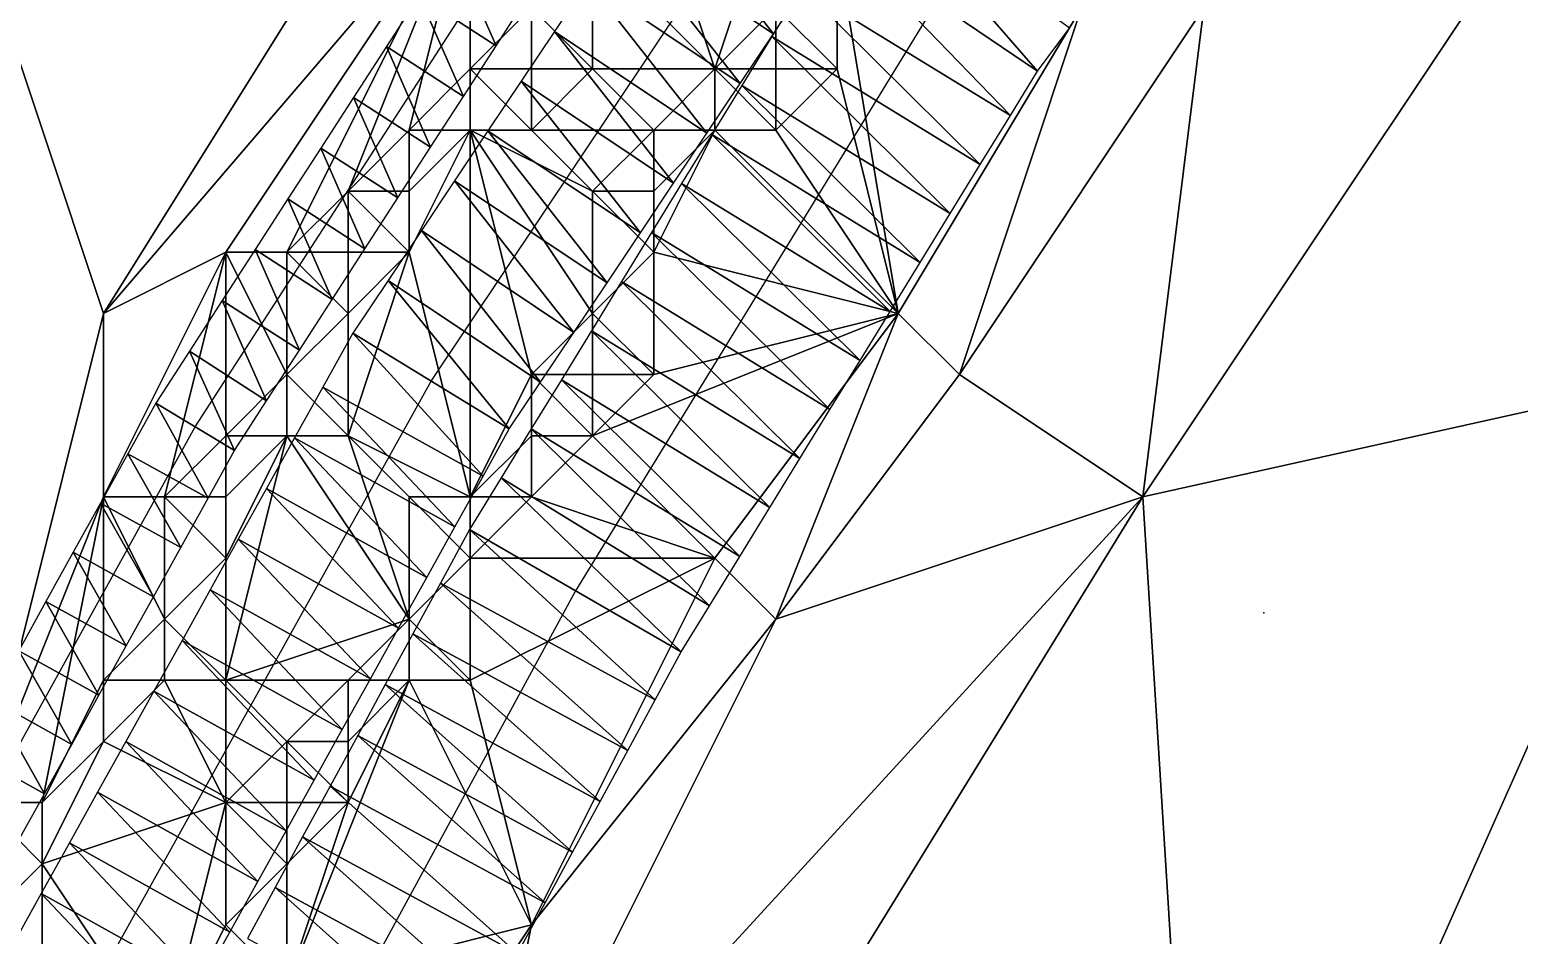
# Model space of a CAD drawing. Header units: metres. Extents: x -1103 to 901, y -902 to 905.
# Drawn here: x -924.41 to -875.69, y -474.34 to -444.72 of the extents above; entities that cross this region are included whole.
import ezdxf

# ---------------------------------------------------------------- set-up
doc = ezdxf.new("R2010")
doc.units = ezdxf.units.M
for name, color, linetype in [('OSM_BUILDING_ROOFS', 1, 'CONTINUOUS'), ('OSM_BUILDING_WALLS', 8, 'CONTINUOUS'), ('OSM_ROAD_AXES', 2, 'CONTINUOUS'), ('OSM_ROAD_SURFACE', 9, 'CONTINUOUS'), ('OSM_TERRAIN', 3, 'CONTINUOUS'), ('OSM_TREES', 3, 'CONTINUOUS')]:
    doc.layers.add(name, color=color, linetype=linetype)

msp = doc.modelspace()

# ---------------------------------------------------------------- linework, layer by layer
at = {"layer": 'OSM_BUILDING_ROOFS'}
msp.add_3dface([(-983.862, -426.499, 16.238), (-990.128, -454.855, 16.238), (-896.594, -369.566, 16.238)], dxfattribs=at)
at = {"layer": 'OSM_BUILDING_WALLS'}
for points in [[(-990.128, -454.855, 11.038), (-896.594, -369.566, 11.038), (-896.594, -369.566, 16.238)], [(-990.128, -454.855, 11.038), (-896.594, -369.566, 16.238), (-990.128, -454.855, 16.238)]]:
    msp.add_3dface(points, dxfattribs=at)
at = {"layer": 'OSM_ROAD_AXES'}
for points in [[(-957.441, -541.844, 15.651), (-939.635, -497.53, 15.073), (-928.814, -475.423, 13.919), (-918.998, -457.707, 14.281), (-907.193, -439.448, 14.407), (-896.383, -425.48, 14.768), (-883.495, -410.351, 15.727), (-851.329, -378.899, 16.744)], [(-949.372, -542.673, 15.503), (-932.958, -498.968, 15.031), (-923.254, -477.745, 14.556), (-911.283, -456.213, 15.343), (-899.312, -438.298, 15.438), (-883.406, -419.033, 15.764), (-871.59, -405.939, 16.887), (-848.256, -382.15, 16.713)], [(-844.852, -385.755, 16.494), (-846.852, -387.857, 16.62), (-868.086, -410.263, 16.911), (-885.573, -431.474, 16.535), (-894.758, -443.827, 16.578), (-906.563, -463.07, 16.257), (-918.279, -484.646, 15.293), (-942.707, -541.634, 15.245)]]:
    msp.add_polyline3d(points, dxfattribs=at)
at = {"layer": 'OSM_ROAD_SURFACE'}
for points in [[(-900.083, -444.85, 15.861), (-903.983, -439.888, 15.404), (-905.071, -441.517, 15.365)], [(-900.083, -444.85, 15.861), (-898.994, -443.222, 16.024), (-903.983, -439.888, 15.404)], [(-896.82, -439.896, 16.184), (-898.07, -441.584, 16.379), (-891.446, -446.07, 16.639)], [(-896.82, -439.896, 16.184), (-891.446, -446.07, 16.639), (-890.4, -444.67, 16.65)], [(-901.171, -446.479, 15.887), (-905.071, -441.517, 15.365), (-906.16, -443.146, 15.269)], [(-901.171, -446.479, 15.887), (-900.083, -444.85, 15.861), (-905.071, -441.517, 15.365)], [(-898.07, -441.584, 16.379), (-899.151, -443.339, 15.93), (-892.332, -447.522, 16.629)], [(-898.07, -441.584, 16.379), (-892.332, -447.522, 16.629), (-891.446, -446.07, 16.639)], [(-909.153, -445.242, 14.498), (-910.599, -441.953, 14.398), (-911.673, -443.613, 14.41)], [(-909.153, -445.242, 14.498), (-908.08, -443.582, 14.455), (-910.599, -441.953, 14.398)], [(-902.259, -448.108, 16.393), (-906.16, -443.146, 15.269), (-907.248, -444.774, 14.828)], [(-902.259, -448.108, 16.393), (-901.171, -446.479, 15.887), (-906.16, -443.146, 15.269)], [(-899.151, -443.339, 15.93), (-900.135, -444.943, 15.884), (-893.316, -449.126, 16.618)], [(-899.151, -443.339, 15.93), (-893.316, -449.126, 16.618), (-892.332, -447.522, 16.629)], [(-910.226, -446.902, 14.749), (-911.673, -443.613, 14.41), (-912.746, -445.273, 14.416)], [(-910.226, -446.902, 14.749), (-909.153, -445.242, 14.498), (-911.673, -443.613, 14.41)], [(-903.347, -449.737, 16.001), (-907.248, -444.774, 14.828), (-908.336, -446.403, 15.252)], [(-903.347, -449.737, 16.001), (-902.259, -448.108, 16.393), (-907.248, -444.774, 14.828)], [(-911.3, -448.562, 14.777), (-912.746, -445.273, 14.416), (-913.819, -446.933, 14.419)], [(-911.3, -448.562, 14.777), (-910.226, -446.902, 14.749), (-912.746, -445.273, 14.416)], [(-900.135, -444.943, 15.884), (-901.119, -446.546, 15.917), (-894.3, -450.729, 16.606)], [(-900.135, -444.943, 15.884), (-894.3, -450.729, 16.606), (-893.316, -449.126, 16.618)], [(-904.436, -451.365, 16.178), (-908.336, -446.403, 15.252), (-909.424, -448.032, 15.351)], [(-904.436, -451.365, 16.178), (-903.347, -449.737, 16.001), (-908.336, -446.403, 15.252)], [(-901.119, -446.546, 15.917), (-902.103, -448.15, 16.507), (-895.283, -452.333, 16.595)], [(-901.119, -446.546, 15.917), (-895.283, -452.333, 16.595), (-894.3, -450.729, 16.606)], [(-912.373, -450.222, 14.6), (-913.819, -446.933, 14.419), (-914.892, -448.593, 14.422)], [(-912.373, -450.222, 14.6), (-911.3, -448.562, 14.777), (-913.819, -446.933, 14.419)], [(-905.524, -452.994, 15.711), (-909.424, -448.032, 15.351), (-910.513, -449.661, 15.355)], [(-905.524, -452.994, 15.711), (-904.436, -451.365, 16.178), (-909.424, -448.032, 15.351)], [(-902.103, -448.15, 16.507), (-903.086, -449.753, 16.3), (-896.267, -453.937, 16.583)], [(-902.103, -448.15, 16.507), (-896.267, -453.937, 16.583), (-895.283, -452.333, 16.595)], [(-913.446, -451.881, 14.749), (-914.892, -448.593, 14.422), (-915.965, -450.253, 14.425)], [(-913.446, -451.881, 14.749), (-912.373, -450.222, 14.6), (-914.892, -448.593, 14.422)], [(-906.612, -454.623, 15.459), (-910.513, -449.661, 15.355), (-911.601, -451.289, 15.413)], [(-906.612, -454.623, 15.459), (-905.524, -452.994, 15.711), (-910.513, -449.661, 15.355)], [(-903.086, -449.753, 16.3), (-904.07, -451.357, 16.172), (-897.251, -455.54, 16.553)], [(-903.086, -449.753, 16.3), (-897.251, -455.54, 16.553), (-896.267, -453.937, 16.583)], [(-914.519, -453.541, 15.11), (-915.965, -450.253, 14.425), (-917.038, -451.912, 14.428)], [(-914.519, -453.541, 15.11), (-913.446, -451.881, 14.749), (-915.965, -450.253, 14.425)], [(-907.7, -456.251, 15.593), (-911.601, -451.289, 15.413), (-912.689, -452.918, 15.4)], [(-907.7, -456.251, 15.593), (-906.612, -454.623, 15.459), (-911.601, -451.289, 15.413)], [(-904.07, -451.357, 16.172), (-905.054, -452.96, 15.965), (-898.235, -457.144, 16.53)], [(-904.07, -451.357, 16.172), (-898.235, -457.144, 16.53), (-897.251, -455.54, 16.553)], [(-915.592, -455.201, 14.636), (-917.038, -451.912, 14.428), (-918.112, -453.572, 14.38)], [(-915.592, -455.201, 14.636), (-914.519, -453.541, 15.11), (-917.038, -451.912, 14.428)], [(-908.724, -457.779, 15.571), (-912.689, -452.918, 15.4), (-913.842, -454.648, 15.34)], [(-908.724, -457.779, 15.571), (-907.7, -456.251, 15.593), (-912.689, -452.918, 15.4)], [(-905.054, -452.96, 15.965), (-906.037, -454.564, 15.734), (-899.218, -458.747, 16.518)], [(-905.054, -452.96, 15.965), (-899.218, -458.747, 16.518), (-898.235, -457.144, 16.53)], [(-916.666, -456.861, 14.514), (-918.112, -453.572, 14.38), (-919.185, -455.232, 14.343)], [(-916.666, -456.861, 14.514), (-915.592, -455.201, 14.636), (-918.112, -453.572, 14.38)], [(-906.037, -454.564, 15.734), (-907.021, -456.168, 15.955), (-900.202, -460.351, 16.505)], [(-906.037, -454.564, 15.734), (-900.202, -460.351, 16.505), (-899.218, -458.747, 16.518)], [(-909.582, -459.327, 15.459), (-913.842, -454.648, 15.34), (-914.826, -456.412, 14.971)], [(-909.582, -459.327, 15.459), (-908.724, -457.779, 15.571), (-913.842, -454.648, 15.34)], [(-917.713, -458.479, 14.519), (-919.185, -455.232, 14.343), (-920.284, -456.934, 14.321)], [(-917.713, -458.479, 14.519), (-916.666, -456.861, 14.514), (-919.185, -455.232, 14.343)], [(-910.503, -460.984, 15.784), (-914.826, -456.412, 14.971), (-915.747, -458.068, 15.296)], [(-910.503, -460.984, 15.784), (-909.582, -459.327, 15.459), (-914.826, -456.412, 14.971)], [(-907.021, -456.168, 15.955), (-908.005, -457.771, 16.297), (-901.186, -461.954, 16.493)], [(-907.021, -456.168, 15.955), (-901.186, -461.954, 16.493), (-900.202, -460.351, 16.505)], [(-918.579, -460.044, 14.378), (-920.284, -456.934, 14.321), (-921.203, -458.59, 14.3)], [(-918.579, -460.044, 14.378), (-917.713, -458.479, 14.519), (-920.284, -456.934, 14.321)], [(-908.005, -457.771, 16.297), (-908.989, -459.375, 15.895), (-902.17, -463.558, 16.414)], [(-908.005, -457.771, 16.297), (-902.17, -463.558, 16.414), (-901.186, -461.954, 16.493)], [(-911.423, -462.64, 15.537), (-915.747, -458.068, 15.296), (-916.667, -459.725, 15.224)], [(-911.423, -462.64, 15.537), (-910.503, -460.984, 15.784), (-915.747, -458.068, 15.296)], [(-919.471, -461.655, 14.505), (-921.203, -458.59, 14.3), (-922.095, -460.201, 14.272)], [(-919.471, -461.655, 14.505), (-918.579, -460.044, 14.378), (-921.203, -458.59, 14.3)], [(-908.989, -459.375, 15.895), (-910.027, -461.069, 15.846), (-903.099, -465.071, 16.308)], [(-908.989, -459.375, 15.895), (-903.099, -465.071, 16.308), (-902.17, -463.558, 16.414)], [(-912.344, -464.296, 15.198), (-916.667, -459.725, 15.224), (-917.588, -461.381, 15.168)], [(-912.344, -464.296, 15.198), (-911.423, -462.64, 15.537), (-916.667, -459.725, 15.224)], [(-920.363, -463.265, 14.27), (-922.095, -460.201, 14.272), (-922.987, -461.811, 14.147)], [(-920.363, -463.265, 14.27), (-919.471, -461.655, 14.505), (-922.095, -460.201, 14.272)], [(-913.265, -465.953, 15.39), (-917.588, -461.381, 15.168), (-918.509, -463.037, 14.897)], [(-913.265, -465.953, 15.39), (-912.344, -464.296, 15.198), (-917.588, -461.381, 15.168)], [(-910.027, -461.069, 15.846), (-910.979, -462.821, 15.761), (-903.949, -466.638, 16.214)], [(-910.027, -461.069, 15.846), (-903.949, -466.638, 16.214), (-903.099, -465.071, 16.308)], [(-921.255, -464.876, 14.172), (-922.987, -461.811, 14.147), (-923.88, -463.422, 14.021)], [(-921.255, -464.876, 14.172), (-920.363, -463.265, 14.27), (-922.987, -461.811, 14.147)], [(-910.979, -462.821, 15.761), (-911.881, -464.481, 15.441), (-904.85, -468.298, 16.114)], [(-910.979, -462.821, 15.761), (-904.85, -468.298, 16.114), (-903.949, -466.638, 16.214)], [(-914.186, -467.609, 15.602), (-918.509, -463.037, 14.897), (-919.43, -464.694, 14.499)], [(-914.186, -467.609, 15.602), (-913.265, -465.953, 15.39), (-918.509, -463.037, 14.897)], [(-922.148, -466.486, 14.153), (-923.88, -463.422, 14.021), (-924.772, -465.033, 13.898)], [(-922.148, -466.486, 14.153), (-921.255, -464.876, 14.172), (-923.88, -463.422, 14.021)], [(-915.107, -469.265, 15.349), (-919.43, -464.694, 14.499), (-920.351, -466.35, 14.902)], [(-915.107, -469.265, 15.349), (-914.186, -467.609, 15.602), (-919.43, -464.694, 14.499)], [(-911.881, -464.481, 15.441), (-912.782, -466.14, 15.725), (-905.752, -469.958, 16.015)], [(-911.881, -464.481, 15.441), (-905.752, -469.958, 16.015), (-904.85, -468.298, 16.114)], [(-923.04, -468.097, 14.058), (-924.772, -465.033, 13.898), (-925.664, -466.643, 13.85)], [(-923.04, -468.097, 14.058), (-922.148, -466.486, 14.153), (-924.772, -465.033, 13.898)], [(-912.782, -466.14, 15.725), (-913.683, -467.8, 15.889), (-906.653, -471.618, 15.915)], [(-912.782, -466.14, 15.725), (-906.653, -471.618, 15.915), (-905.752, -469.958, 16.015)], [(-923.932, -469.708, 14.02), (-925.664, -466.643, 13.85), (-926.557, -468.254, 13.857)], [(-923.932, -469.708, 14.02), (-923.04, -468.097, 14.058), (-925.664, -466.643, 13.85)], [(-916.027, -470.922, 15.231), (-920.351, -466.35, 14.902), (-921.272, -468.006, 14.772)], [(-916.027, -470.922, 15.231), (-915.107, -469.265, 15.349), (-920.351, -466.35, 14.902)], [(-916.948, -472.578, 15.229), (-921.272, -468.006, 14.772), (-922.192, -469.663, 14.712)], [(-916.948, -472.578, 15.229), (-916.027, -470.922, 15.231), (-921.272, -468.006, 14.772)], [(-913.683, -467.8, 15.889), (-914.584, -469.46, 15.612), (-907.554, -473.277, 15.815)], [(-913.683, -467.8, 15.889), (-907.554, -473.277, 15.815), (-906.653, -471.618, 15.915)], [(-924.825, -471.318, 14.369), (-923.932, -469.708, 14.02), (-926.557, -468.254, 13.857)], [(-917.869, -474.234, 14.802), (-922.192, -469.663, 14.712), (-923.113, -471.319, 14.667)], [(-917.869, -474.234, 14.802), (-916.948, -472.578, 15.229), (-922.192, -469.663, 14.712)], [(-914.584, -469.46, 15.612), (-915.486, -471.119, 15.578), (-908.455, -474.937, 15.742)], [(-914.584, -469.46, 15.612), (-908.455, -474.937, 15.742), (-907.554, -473.277, 15.815)], [(-915.486, -471.119, 15.578), (-916.387, -472.779, 15.484), (-909.357, -476.597, 15.692)], [(-915.486, -471.119, 15.578), (-909.357, -476.597, 15.692), (-908.455, -474.937, 15.742)], [(-918.79, -475.891, 14.733), (-923.113, -471.319, 14.667), (-924.034, -472.975, 14.621)], [(-918.79, -475.891, 14.733), (-917.869, -474.234, 14.802), (-923.113, -471.319, 14.667)], [(-919.711, -477.547, 14.663), (-924.034, -472.975, 14.621), (-924.955, -474.631, 14.317)], [(-919.711, -477.547, 14.663), (-918.79, -475.891, 14.733), (-924.034, -472.975, 14.621)], [(-916.387, -472.779, 15.484), (-917.288, -474.439, 15.054), (-910.258, -478.256, 15.642)], [(-916.387, -472.779, 15.484), (-910.258, -478.256, 15.642), (-909.357, -476.597, 15.692)]]:
    msp.add_3dface(points, dxfattribs=at)
at = {"layer": 'OSM_TERRAIN'}
for points in [[(-888, -460, 17.883), (-870, -456, 17.921), (-872, -436, 17.678)], [(-886, -444, 17.402), (-888, -460, 17.883), (-872, -436, 17.678)], [(-922, -454, 13.66), (-912, -438, 13.657), (-926, -442, 12.371)], [(-922, -454, 13.66), (-910, -440, 14.325), (-912, -438, 13.657)], [(-918, -452, 14.336), (-910, -440, 14.325), (-922, -454, 13.66)], [(-918, -452, 14.336), (-916, -452, 14.428), (-910, -440, 14.325)], [(-916, -452, 14.428), (-914, -450, 14.437), (-910, -440, 14.325)], [(-914, -450, 14.437), (-912, -448, 14.419), (-910, -440, 14.325)], [(-912, -448, 14.419), (-910, -446, 14.403), (-910, -440, 14.325)], [(-910, -446, 14.403), (-908, -444, 14.41), (-910, -440, 14.325)], [(-906, -442, 15.262), (-902, -446, 15.358), (-904, -440, 15.397)], [(-902, -446, 15.358), (-900, -440, 15.399), (-904, -440, 15.397)], [(-902, -446, 15.358), (-900, -444, 15.375), (-900, -440, 15.399)], [(-926, -470, 13.936), (-922, -454, 13.66), (-926, -442, 12.371)], [(-906, -446, 15.362), (-906, -442, 15.262), (-908, -444, 14.41)], [(-906, -446, 15.362), (-902, -446, 15.358), (-906, -442, 15.262)], [(-898, -446, 16.566), (-898, -442, 16.566), (-900, -444, 15.375)], [(-898, -446, 16.566), (-896, -454, 16.535), (-898, -442, 16.566)], [(-896, -454, 16.535), (-890, -444, 16.604), (-898, -442, 16.566)], [(-910, -446, 14.403), (-908, -446, 15.362), (-908, -444, 14.41)], [(-908, -446, 15.362), (-906, -446, 15.362), (-908, -444, 14.41)], [(-902, -446, 15.358), (-900, -446, 16.514), (-900, -444, 15.375)], [(-900, -446, 16.514), (-898, -446, 16.566), (-900, -444, 15.375)], [(-896, -454, 16.535), (-894, -456, 17.431), (-890, -444, 16.604)], [(-894, -456, 17.431), (-888, -460, 17.883), (-886, -444, 17.402)], [(-894, -456, 17.431), (-886, -444, 17.402), (-890, -444, 16.604)], [(-912, -448, 14.419), (-910, -448, 15.275), (-910, -446, 14.403)], [(-910, -448, 15.275), (-908, -448, 15.37), (-910, -446, 14.403)], [(-908, -448, 15.37), (-908, -446, 15.362), (-910, -446, 14.403)], [(-908, -448, 15.37), (-904, -448, 15.362), (-906, -446, 15.362)], [(-908, -448, 15.37), (-906, -446, 15.362), (-908, -446, 15.362)], [(-904, -448, 15.362), (-902, -446, 15.358), (-906, -446, 15.362)], [(-904, -448, 15.362), (-902, -448, 16.488), (-902, -446, 15.358)], [(-902, -448, 16.488), (-900, -448, 16.514), (-902, -446, 15.358)], [(-900, -448, 16.514), (-900, -446, 16.514), (-902, -446, 15.358)], [(-900, -448, 16.514), (-896, -454, 16.535), (-898, -446, 16.566)], [(-900, -448, 16.514), (-898, -446, 16.566), (-900, -446, 16.514)], [(-914, -450, 14.437), (-912, -450, 14.449), (-912, -448, 14.419)], [(-910, -460, 15.313), (-910, -448, 15.275), (-912, -452, 15.385)], [(-912, -452, 15.385), (-910, -448, 15.275), (-912, -450, 14.449)], [(-912, -450, 14.449), (-910, -448, 15.275), (-912, -448, 14.419)], [(-908, -456, 15.384), (-910, -448, 15.275), (-910, -460, 15.313)], [(-908, -456, 15.384), (-906, -454, 15.412), (-910, -448, 15.275)], [(-906, -454, 15.412), (-906, -450, 15.381), (-910, -448, 15.275)], [(-910, -448, 15.275), (-906, -450, 15.381), (-908, -448, 15.37)], [(-906, -450, 15.381), (-904, -448, 15.362), (-908, -448, 15.37)], [(-906, -450, 15.381), (-904, -450, 15.37), (-904, -448, 15.362)], [(-904, -452, 16.478), (-896, -454, 16.535), (-902, -448, 16.488)], [(-904, -452, 16.478), (-902, -448, 16.488), (-904, -450, 15.37)], [(-904, -450, 15.37), (-902, -448, 16.488), (-904, -448, 15.362)], [(-902, -448, 16.488), (-896, -454, 16.535), (-900, -448, 16.514)], [(-916, -452, 14.428), (-914, -452, 14.435), (-914, -450, 14.437)], [(-914, -452, 14.435), (-912, -452, 15.385), (-914, -450, 14.437)], [(-912, -452, 15.385), (-912, -450, 14.449), (-914, -450, 14.437)], [(-906, -454, 15.412), (-904, -452, 16.478), (-906, -450, 15.381)], [(-904, -452, 16.478), (-904, -450, 15.37), (-906, -450, 15.381)], [(-920, -460, 14.226), (-918, -452, 14.336), (-922, -460, 14.232)], [(-922, -460, 14.232), (-918, -452, 14.336), (-922, -454, 13.66)], [(-920, -460, 14.226), (-918, -458, 14.337), (-918, -452, 14.336)], [(-918, -458, 14.337), (-916, -456, 14.405), (-918, -452, 14.336)], [(-918, -452, 14.336), (-916, -456, 14.405), (-916, -452, 14.428)], [(-916, -456, 14.405), (-914, -454, 15.282), (-916, -452, 14.428)], [(-914, -454, 15.282), (-914, -452, 14.435), (-916, -452, 14.428)], [(-914, -458, 15.284), (-912, -452, 15.385), (-914, -454, 15.282)], [(-914, -458, 15.284), (-910, -460, 15.313), (-912, -452, 15.385)], [(-914, -454, 15.282), (-912, -452, 15.385), (-914, -452, 14.435)], [(-904, -456, 16.469), (-904, -452, 16.478), (-906, -454, 15.412)], [(-904, -456, 16.469), (-896, -454, 16.535), (-904, -452, 16.478)], [(-926, -470, 13.936), (-922, -460, 14.232), (-922, -454, 13.66)], [(-916, -456, 14.405), (-914, -458, 15.284), (-914, -454, 15.282)], [(-908, -456, 15.384), (-906, -456, 16.449), (-906, -454, 15.412)], [(-902, -462, 16.365), (-896, -454, 16.535), (-906, -458, 16.449)], [(-906, -458, 16.449), (-896, -454, 16.535), (-904, -456, 16.469)], [(-906, -456, 16.449), (-904, -456, 16.469), (-906, -454, 15.412)], [(-902, -462, 16.365), (-900, -464, 16.667), (-896, -454, 16.535)], [(-900, -464, 16.667), (-894, -456, 17.431), (-896, -454, 16.535)], [(-918, -458, 14.337), (-916, -458, 15.242), (-916, -456, 14.405)], [(-916, -458, 15.242), (-914, -458, 15.284), (-916, -456, 14.405)], [(-910, -460, 15.313), (-908, -458, 16.365), (-908, -456, 15.384)], [(-908, -458, 16.365), (-906, -458, 16.449), (-908, -456, 15.384)], [(-906, -458, 16.449), (-906, -456, 16.449), (-908, -456, 15.384)], [(-906, -458, 16.449), (-904, -456, 16.469), (-906, -456, 16.449)], [(-900, -464, 16.667), (-888, -460, 17.883), (-894, -456, 17.431)], [(-886, -492, 16.192), (-870, -456, 17.921), (-888, -460, 17.883)], [(-886, -492, 16.192), (-872, -492, 16.182), (-870, -456, 17.921)], [(-920, -460, 14.226), (-918, -460, 14.347), (-918, -458, 14.337)], [(-918, -466, 14.886), (-916, -458, 15.242), (-918, -462, 15.1)], [(-918, -466, 14.886), (-912, -464, 15.18), (-916, -458, 15.242)], [(-918, -462, 15.1), (-916, -458, 15.242), (-918, -460, 14.347)], [(-918, -460, 14.347), (-916, -458, 15.242), (-918, -458, 14.337)], [(-912, -464, 15.18), (-914, -458, 15.284), (-916, -458, 15.242)], [(-912, -464, 15.18), (-912, -460, 15.218), (-914, -458, 15.284)], [(-912, -460, 15.218), (-910, -460, 15.313), (-914, -458, 15.284)], [(-908, -460, 16.365), (-908, -458, 16.365), (-910, -460, 15.313)], [(-908, -460, 16.365), (-902, -462, 16.365), (-906, -458, 16.449)], [(-908, -460, 16.365), (-906, -458, 16.449), (-908, -458, 16.365)], [(-926, -470, 13.936), (-924, -470, 13.962), (-922, -460, 14.232)], [(-924, -470, 13.962), (-922, -466, 14.047), (-922, -460, 14.232)], [(-922, -466, 14.047), (-920, -464, 14.217), (-922, -460, 14.232)], [(-922, -460, 14.232), (-920, -464, 14.217), (-920, -460, 14.226)], [(-920, -464, 14.217), (-918, -462, 15.1), (-920, -460, 14.226)], [(-918, -462, 15.1), (-918, -460, 14.347), (-920, -460, 14.226)], [(-912, -464, 15.18), (-910, -462, 16.218), (-912, -460, 15.218)], [(-910, -462, 16.218), (-910, -460, 15.313), (-912, -460, 15.218)], [(-910, -484, 15.821), (-904, -486, 16.146), (-888, -460, 17.883)], [(-910, -484, 15.821), (-888, -460, 17.883), (-900, -464, 16.667)], [(-910, -462, 16.218), (-908, -460, 16.365), (-910, -460, 15.313)], [(-910, -462, 16.218), (-902, -462, 16.365), (-908, -460, 16.365)], [(-904, -486, 16.146), (-886, -492, 16.192), (-888, -460, 17.883)], [(-920, -464, 14.217), (-918, -466, 14.886), (-918, -462, 15.1)], [(-912, -464, 15.18), (-910, -466, 16.129), (-910, -462, 16.218)], [(-908, -474, 15.714), (-902, -462, 16.365), (-910, -466, 16.129)], [(-910, -466, 16.129), (-902, -462, 16.365), (-910, -462, 16.218)], [(-908, -474, 15.714), (-900, -464, 16.667), (-902, -462, 16.365)], [(-922, -466, 14.047), (-920, -466, 14.886), (-920, -464, 14.217)], [(-920, -466, 14.886), (-918, -466, 14.886), (-920, -464, 14.217)], [(-918, -466, 14.886), (-914, -466, 14.97), (-912, -464, 15.18)], [(-914, -466, 14.97), (-912, -466, 16.033), (-912, -464, 15.18)], [(-912, -466, 16.033), (-910, -466, 16.129), (-912, -464, 15.18)], [(-910, -484, 15.821), (-900, -464, 16.667), (-908, -474, 15.714)], [(-924, -470, 13.962), (-922, -468, 14.693), (-922, -466, 14.047)], [(-918, -470, 14.74), (-920, -466, 14.886), (-922, -468, 14.693)], [(-922, -468, 14.693), (-920, -466, 14.886), (-922, -466, 14.047)], [(-920, -466, 14.886), (-918, -470, 14.74), (-918, -466, 14.886)], [(-918, -470, 14.74), (-916, -468, 14.886), (-918, -466, 14.886)], [(-916, -468, 14.886), (-914, -466, 14.97), (-918, -466, 14.886)], [(-916, -476, 15.586), (-912, -466, 16.033), (-914, -470, 15.844)], [(-916, -476, 15.586), (-908, -474, 15.714), (-912, -466, 16.033)], [(-916, -468, 14.886), (-914, -468, 15.8), (-914, -466, 14.97)], [(-914, -470, 15.844), (-912, -466, 16.033), (-914, -468, 15.8)], [(-914, -468, 15.8), (-912, -466, 16.033), (-914, -466, 14.97)], [(-912, -466, 16.033), (-908, -474, 15.714), (-910, -466, 16.129)], [(-924, -472, 14.588), (-918, -470, 14.74), (-922, -468, 14.693)], [(-924, -472, 14.588), (-922, -468, 14.693), (-924, -470, 13.962)], [(-918, -470, 14.74), (-916, -470, 14.809), (-916, -468, 14.886)], [(-916, -470, 14.809), (-914, -470, 15.844), (-916, -468, 14.886)], [(-914, -470, 15.844), (-914, -468, 15.8), (-916, -468, 14.886)], [(-926, -474, 13.938), (-924, -472, 14.588), (-926, -470, 13.936)], [(-924, -472, 14.588), (-924, -470, 13.962), (-926, -470, 13.936)], [(-920, -478, 14.582), (-918, -470, 14.74), (-924, -472, 14.588)], [(-920, -478, 14.582), (-918, -474, 14.679), (-918, -470, 14.74)], [(-918, -474, 14.679), (-916, -472, 15.619), (-918, -470, 14.74)], [(-916, -472, 15.619), (-916, -470, 14.809), (-918, -470, 14.74)], [(-916, -472, 15.619), (-916, -476, 15.586), (-914, -470, 15.844)], [(-916, -472, 15.619), (-914, -470, 15.844), (-916, -470, 14.809)], [(-926, -474, 13.938), (-924, -476, 14.562), (-924, -472, 14.588)], [(-924, -476, 14.562), (-920, -478, 14.582), (-924, -472, 14.588)], [(-918, -474, 14.679), (-916, -476, 15.586), (-916, -472, 15.619)], [(-928, -478, 13.989), (-924, -476, 14.562), (-926, -474, 13.938)], [(-920, -478, 14.582), (-916, -476, 15.586), (-918, -474, 14.679)], [(-912, -480, 15.444), (-908, -474, 15.714), (-916, -476, 15.586)], [(-912, -480, 15.444), (-910, -484, 15.821), (-908, -474, 15.714)]]:
    msp.add_3dface(points, dxfattribs=at)
at = {"layer": 'OSM_TREES'}
msp.add_point((-884.036, -463.788, 17.647), dxfattribs=at)

doc.saveas('drawing.dxf')
